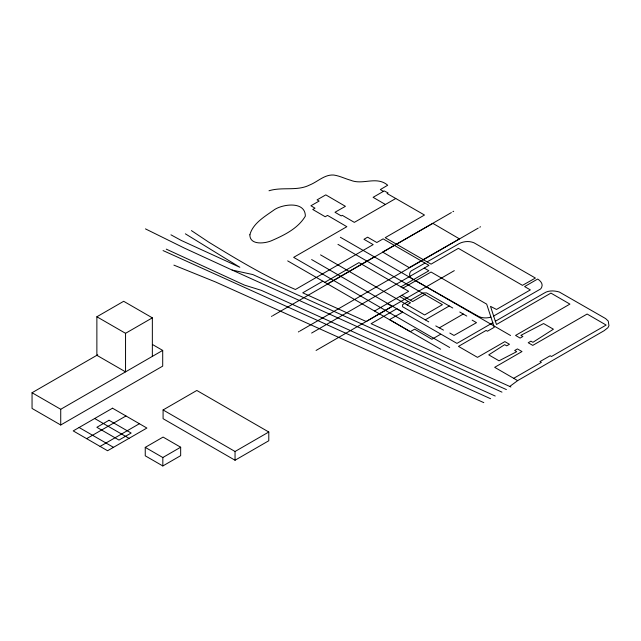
<?xml version="1.0" encoding="UTF-8"?>
<svg xmlns="http://www.w3.org/2000/svg" width="641" height="641" viewBox="0 0 641 641"><rect width="100%" height="100%" fill="white"/><g stroke="black" fill="none" stroke-linecap="round" stroke-linejoin="round"><path stroke-width="0.96" d="M492.905 322.679L456.961 343.384L396.763 308.754L371.107 323.697L509.755 386.459L517.64 380.626L604.086 330.724L607.916 327.695L608.95 325.7L608.253 321.077L605.633 318.593L559.369 292.048C554.545 290.557 548.488 290.213 544.145 293.137L495.341 321.269L496.519 324.466L550.931 293.097L569.913 304.098L515.572 335.427L520.107 338.087L522.872 336.485L520.885 335.339L543.592 323.553L553.399 329.21L532.903 342.318L530.908 341.172L528.224 342.727L532.751 345.387L587.124 314.034L606.146 325.059L551.484 356.492L550.186 355.747L539.978 361.604L541.341 362.389L513.697 378.31L494.676 367.325L521.99 351.556L517.423 348.92L514.691 350.491L516.718 351.661L499.027 360.811L488.738 354.874L504.667 344.658L506.694 345.836L509.459 344.281L504.852 341.621L477.497 357.366L458.475 346.388L486.086 330.444L487.448 331.229L494.267 327.295L486.679 304.138L431.048 272.024L402.957 288.113M395.769 198.494L387.068 193.51L388.069 192.941L384.199 190.914L373.102 197.324L385.409 204.471L395.769 198.494L424.486 215.031L385.193 237.675L431.048 264.148L458.363 248.339L522.471 285.349L535.411 278.05L473.995 242.803C468.635 240.511 461.993 241.473 457.225 244.742L427.106 261.873M96.871 316.766L125.548 333.32L125.548 371.86L96.871 355.306L96.871 316.766L123.673 301.294L152.35 317.848L152.35 356.388M125.548 333.32L152.35 317.848M152.582 344.57L162.702 350.411L162.702 366.123L60.727 424.999L32.05 408.445L32.05 392.733L97.728 354.81M32.05 392.733L60.727 409.287L162.702 350.411M322.856 281.199L302.728 292.817L366.203 321.51L392.084 306.31L387.292 303.674M324.883 282.28L358.944 262.618L408.67 291.326L374.608 310.989M327.503 283.875L374.28 256.873M271.504 316.422L272.273 315.973M273.042 315.532L451.36 212.58M452.907 211.69L453.668 211.25M86.647 438.66L125.956 415.969M100.084 446.416L139.393 423.725M163.086 409.952L196.827 390.465L268.787 432.01L268.787 440.752L235.047 460.238L163.086 418.693L163.086 409.952L235.047 451.496L268.787 432.01M298.377 331.934L299.147 331.493M299.916 331.044L478.234 228.1M479.772 227.202L480.542 226.762M311.614 333.064L428.949 265.366L383.126 238.869L376.82 242.506L367.605 237.186L363.96 239.293L373.174 244.614L295.429 289.5C265.086 276.375 236.673 259.26 208.541 242.018L191.403 230.584M145.251 447.378L163.086 437.074L180.666 447.226L180.666 455.663L162.83 465.959L145.251 455.815L145.251 447.378L162.83 457.522L180.666 447.226M316.069 350.451L454.309 270.638M401.851 295.261L412.652 301.542L424.823 294.515L442.402 304.667L424.598 314.947L407.011 304.796L410.512 302.776L408.229 301.454L402.588 304.667L402.556 306.694L425.263 319.843L449.261 305.989L452.762 308.009M435.768 325.908L439.341 327.847L463.267 314.034M385.409 204.471L354.337 222.371L342.286 215.328L341.212 215.905L334.987 212.259L345.419 206.322L325.804 194.872L317.071 199.872L319.13 201.066L310.909 205.769L315.003 208.173L312.752 209.471L325.211 216.754L327.535 215.408L346.853 226.69L293.658 257.361L449.702 347.494M400.825 286.88L428.877 270.766L424.23 268.082M410.368 300.22L423.052 292.945L426.553 292.921L449.261 305.989M440.631 334.257L431.898 339.257L414.647 329.17L410.256 331.661L389.576 319.587L402.7 312.143L311.638 259.565M493.682 316.013L540.571 288.987A14.775 8.533 0 0 0 541.749 287.072C543.248 283.787 540.283 280.614 537.655 279.043L524.61 286.583L530.355 289.9L496.479 309.459L490.509 306.35L495.341 321.269M394.367 245.359L382.613 252.057L409.19 267.618L421.097 260.831M396.434 244.165L432.891 223.372L459.509 238.909L423.196 259.613M425.007 263.082L413.06 269.893C408.021 271.464 408.678 278.33 413.613 279.54M490.95 317.119C486.383 318.473 481.079 318.224 477.016 315.548L415.753 280.774M268.996 190.77C282.24 186.635 296.911 191.395 309.587 185.041C317.624 181.86 324.562 174.328 333.769 175.041C339.65 175.866 345.026 178.703 350.723 180.273C362.918 185.377 376.499 175.634 387.701 185.233L380.329 189.576L383.382 191.339M145.467 228.885L184.656 248.227L232.098 270.045L252.818 274.556L506.398 389.592M173.895 265.126L215.512 281.96L483.803 402.636M232.098 270.045L501.975 392.14M495.229 396.034L261.408 290.373L244.485 285.109L166.259 249.141M163.054 250.567L490.581 398.718M509.755 386.459L510.893 386.996M170.947 234.822L181.299 240.463L239.806 267.257L185.353 233.821M439.341 327.847L443.476 330.107M340.363 237.25L510.548 335.499M459.765 312.015L466.768 316.061M472.153 320.147L476.503 322.655L453.98 335.443L449.814 333.04M337.959 244.365L425.279 294.788M320.548 254.878L407.476 305.068M425.263 319.843L428.765 321.87M287.689 260.895L440.671 349.217M94.684 418.509L129.049 438.348M79.107 427.499L113.473 447.338M399.712 296.503L408.229 301.454M513.697 378.31L517.64 380.626M235.047 451.496L235.047 460.238M162.83 457.522L162.83 465.959M60.727 409.287L60.727 424.999M249.87 234.798C249.742 245.711 265.799 243.492 272.281 240.375C284.756 234.91 298.129 228.268 305.348 216.137C305.364 201.17 283.554 203.918 274.677 209.495C265.334 216.241 252.939 223.076 249.87 234.798M112.52 408.205L73.21 430.904L107.576 450.743L146.885 428.044L112.52 408.205M109.042 420.264L96.863 427.299L118.986 440.063L131.157 433.036L109.042 420.264"/></g></svg>
